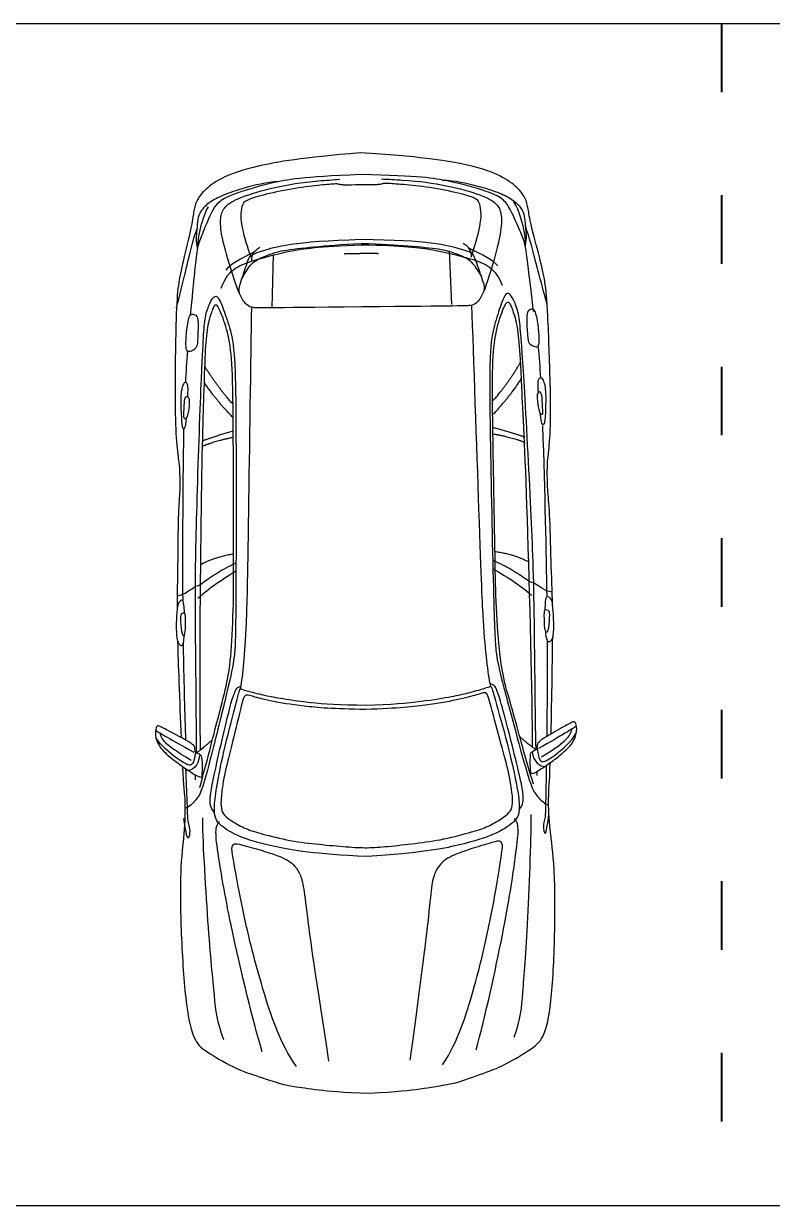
# Model space of a CAD drawing. Header units: millimetres. Extents: x 1205.7 to 1284.3, y 625.1 to 651.5.
# Drawn here: x 1208.552 to 1211.171, y 641.948 to 646.082 of the extents above; entities that cross this region are included whole.
import ezdxf

# ---------------------------------------------------------------- set-up
doc = ezdxf.new("R2010")
doc.units = ezdxf.units.MM
doc.linetypes.add('ACAD_ISO03W100', pattern=[30, 12, -18])

msp = doc.modelspace()

# ---------------------------------------------------------------- linework, layer by layer
for p, q in [((1205.691, 646.0822), (1216.2917, 646.0822)), ((1205.691, 641.9485), (1216.2917, 641.9485))]:
    msp.add_line(p, q)
at = {"linetype": 'ACAD_ISO03W100', "lineweight": 40, "ltscale": 0.02}
msp.add_line((1210.9938, 646.0822), (1210.9938, 641.9485), dxfattribs=at)
for points in [[(1210.0498, 645.0998), (1210.0421, 645.287)], [(1209.4217, 645.0882), (1209.4256, 645.2746)]]:
    msp.add_lwpolyline(points)
for points, knots in [([(1210.3971, 643.5978), (1210.4154, 643.6082), (1210.4704, 643.639), (1210.477, 643.6414), (1210.4839, 643.6375), (1210.4895, 643.6099), (1210.4775, 643.5694), (1210.4467, 643.537), (1210.4088, 643.5073), (1210.3942, 643.4965), (1210.3916, 643.4258), (1210.386, 643.3782), (1210.392, 643.2613), (1210.4108, 643.1441), (1210.412, 642.896), (1210.3986, 642.6385), (1210.3731, 642.5358), (1210.3395, 642.5015), (1210.2311, 642.4368), (1210.1814, 642.4178), (1210.0639, 642.376), (1210.0357, 642.3718), (1209.9454, 642.3559), (1209.8607, 642.3462), (1209.7622, 642.3408), (1209.6636, 642.3442), (1209.5788, 642.3522), (1209.4881, 642.3663), (1209.4598, 642.37), (1209.3416, 642.4095), (1209.2915, 642.4275), (1209.1818, 642.49), (1209.1475, 642.5237), (1209.12, 642.6258), (1209.1016, 642.883), (1209.0978, 643.1311), (1209.1143, 643.2487), (1209.118, 643.3656), (1209.1114, 643.4131), (1209.1075, 643.4837), (1209.0926, 643.4943), (1209.0541, 643.5232), (1209.0227, 643.555), (1209.0099, 643.5952), (1209.015, 643.623), (1209.0218, 643.627), (1209.0285, 643.6247), (1209.084, 643.595), (1209.1026, 643.5849), (1209.0999, 643.6471), (1209.0948, 643.782), (1209.0913, 643.8805), (1209.0902, 643.9225), (1209.0894, 643.9251), (1209.086, 643.9384), (1209.0853, 643.9637), (1209.0857, 643.9848), (1209.086, 644.0017), (1209.0869, 644.0196), (1209.0887, 644.0332), (1209.0887, 644.087), (1209.0913, 644.1924), (1209.0912, 644.3742), (1209.0986, 644.4356), (1209.0977, 644.5252), (1209.0939, 644.5503), (1209.0833, 644.6377), (1209.08, 644.7917), (1209.0847, 645.0769), (1209.0913, 645.1684), (1209.1078, 645.2454), (1209.1405, 645.3764), (1209.1462, 645.4236), (1209.1533, 645.4604), (1209.1847, 645.5031), (1209.2461, 645.5456), (1209.3508, 645.5828), (1209.5244, 645.6137), (1209.7296, 645.6301), (1209.9352, 645.6178), (1210.1094, 645.5903), (1210.2148, 645.5552), (1210.277, 645.5139), (1210.3092, 645.4718), (1210.3171, 645.4352), (1210.3237, 645.3881), (1210.359, 645.2577), (1210.377, 645.1811), (1210.3854, 645.0898), (1210.3957, 644.8047), (1210.3955, 644.6506), (1210.3866, 644.5631), (1210.3833, 644.538), (1210.3842, 644.4483), (1210.3928, 644.3871), (1210.3963, 644.2053), (1210.401, 644.1), (1210.4021, 644.0462), (1210.4041, 644.0326), (1210.4054, 644.0148), (1210.4061, 643.9979), (1210.4069, 643.9768), (1210.4066, 643.9515), (1210.4035, 643.9381), (1210.4027, 643.9355), (1210.4024, 643.8935), (1210.401, 643.795), (1210.3985, 643.6599), (1210.3971, 643.5978)], [18.626463, 18.626463, 18.626463, 18.626463, 19.37991, 20.37991, 21.37991, 22.37991, 23.37991, 24.37991, 25.066303, 25.066303, 25.066303, 26.053027, 27.053027, 28.053027, 29.053027, 30.053027, 31.053027, 32.053027, 33.053027, 34.053027, 35.053027, 36.053027, 37.053027, 38.053027, 38.053027, 38.053027, 39.053027, 40.053027, 41.053027, 42.053027, 43.053027, 44.053027, 45.053027, 46.053027, 47.053027, 48.053027, 49.053027, 50.053027, 51.039751, 51.039751, 51.039751, 51.726145, 52.726145, 53.726145, 54.726145, 55.726145, 56.726145, 57.479591, 57.479591, 57.479591, 58.106055, 58.679768, 58.679768, 58.679768, 58.973241, 59.973241, 59.973241, 59.973241, 60.776927, 60.776927, 60.776927, 61.649618, 62.649618, 63.649618, 64.649618, 65.649618, 66.649618, 67.649618, 68.649618, 69.649618, 70.649618, 71.649618, 72.649618, 73.649618, 74.649618, 75.649618, 76.649618, 77.649618, 77.649618, 77.649618, 78.649618, 79.649618, 80.649618, 81.649618, 82.649618, 83.649618, 84.649618, 85.649618, 86.649618, 87.649618, 88.649618, 89.649618, 90.649618, 91.649618, 92.649618, 93.649618, 94.522309, 94.522309, 94.522309, 95.325994, 95.325994, 95.325994, 96.325994, 96.619467, 96.619467, 96.619467, 97.193181, 97.819644, 97.819644, 97.819644, 97.819644]), ([(1209.7304, 645.554), (1209.5225, 645.5458), (1209.4238, 645.5276), (1209.2741, 645.4842), (1209.2294, 645.4564), (1209.2076, 645.4235), (1209.174, 645.3397), (1209.1585, 645.302), (1209.1525, 645.2401), (1209.1401, 645.1227), (1209.1346, 645.0628)], [0, 0, 0, 0, 1, 2, 3, 4, 5, 6, 7, 7.82143, 7.82143, 7.82143, 7.82143]), ([(1209.735, 645.0911), (1209.3832, 645.0876), (1209.3497, 645.0875), (1209.3349, 645.0954), (1209.3106, 645.1201), (1209.2661, 645.2534), (1209.2402, 645.3545), (1209.2396, 645.4093), (1209.2526, 645.4427), (1209.3021, 645.4739), (1209.428, 645.5117), (1209.5449, 645.5302), (1209.6341, 645.5362), (1209.6578, 645.5376)], [0, 0, 0, 0, 1, 2, 3, 4, 5, 6, 7, 8, 9, 10, 10.417084, 10.417084, 10.417084, 10.417084]), ([(1210.3357, 645.0747), (1210.3291, 645.1344), (1210.3144, 645.2516), (1210.3072, 645.3134), (1210.2909, 645.3508), (1210.2556, 645.4339), (1210.2332, 645.4663), (1210.1879, 645.4932), (1210.0374, 645.5337), (1209.9384, 645.5499), (1209.7304, 645.554)], [-7.82143, -7.82143, -7.82143, -7.82143, -7, -6, -5, -4, -3, -2, -1, 0, 0, 0, 0]), ([(1209.8033, 645.5391), (1209.827, 645.5381), (1209.9163, 645.5339), (1210.0336, 645.5177), (1210.1602, 645.4824), (1210.2103, 645.4521), (1210.2239, 645.419), (1210.2245, 645.3642), (1210.2006, 645.2626), (1210.1587, 645.1285), (1210.1348, 645.1033), (1210.1203, 645.0951), (1210.0868, 645.0945), (1209.735, 645.0911)], [-10.417084, -10.417084, -10.417084, -10.417084, -10, -9, -8, -7, -6, -5, -4, -3, -2, -1, 0, 0, 0, 0]), ([(1209.0866, 645.0883), (1209.1071, 645.168), (1209.1444, 645.3271), (1209.1526, 645.3482), (1209.1578, 645.3629)], [0, 0, 0, 0, 1, 1.945427, 1.945427, 1.945427, 1.945427]), ([(1210.3833, 645.1011), (1210.3612, 645.1804), (1210.3208, 645.3388), (1210.3121, 645.3597), (1210.3067, 645.3742)], [0, 0, 0, 0, 1, 1.945427, 1.945427, 1.945427, 1.945427]), ([(1209.156, 643.5319), (1209.1565, 643.6622), (1209.1508, 644.0736), (1209.1553, 644.3269), (1209.1736, 644.8717), (1209.1816, 644.9923), (1209.1849, 645.0582), (1209.2039, 645.1078), (1209.2174, 645.1287), (1209.2306, 645.1306), (1209.2468, 645.0945), (1209.2736, 645.0189), (1209.2921, 644.9374), (1209.2954, 644.6673), (1209.2947, 643.9811), (1209.2909, 643.8639), (1209.2703, 643.7727), (1209.2126, 643.5385), (1209.175, 643.3945), (1209.1579, 643.3709), (1209.1303, 643.3394), (1209.1161, 643.3374)], [-18.788522, -18.788522, -18.788522, -18.788522, -18, -17, -16, -15, -14, -13, -12, -11, -10, -9, -8, -7, -6, -5, -4, -3, -2, -1, 0, 0, 0, 0]), ([(1210.3447, 643.5436), (1210.3416, 643.674), (1210.3391, 644.0853), (1210.3297, 644.3385), (1210.3006, 644.8829), (1210.2902, 645.0033), (1210.2855, 645.0691), (1210.2656, 645.1183), (1210.2517, 645.1389), (1210.2385, 645.1406), (1210.2229, 645.1042), (1210.1977, 645.028), (1210.1808, 644.9462), (1210.1828, 644.676), (1210.1971, 643.99), (1210.2032, 643.873), (1210.2257, 643.7821), (1210.288, 643.5492), (1210.3284, 643.4059), (1210.346, 643.3826), (1210.3742, 643.3517), (1210.3885, 643.35)], [-18.788522, -18.788522, -18.788522, -18.788522, -18, -17, -16, -15, -14, -13, -12, -11, -10, -9, -8, -7, -6, -5, -4, -3, -2, -1, 0, 0, 0, 0]), ([(1209.1678, 643.4104), (1209.1927, 643.499), (1209.237, 643.6757), (1209.2657, 643.7797), (1209.278, 643.8703), (1209.2871, 644.0568), (1209.286, 644.2128), (1209.2859, 644.4173), (1209.2851, 644.7783), (1209.28, 644.937), (1209.2602, 645.0266), (1209.2319, 645.0967), (1209.2215, 645.1006), (1209.2141, 645.0873), (1209.1971, 645.0406), (1209.1868, 644.9626), (1209.1837, 644.8392), (1209.1706, 644.468), (1209.1662, 643.7047), (1209.1693, 643.5408)], [0, 0, 0, 0, 1, 2, 3, 4, 5, 6, 7, 8, 9, 10, 11, 12, 13, 14, 15, 16, 16.995847, 16.995847, 16.995847, 16.995847]), ([(1209.3104, 643.7555), (1209.3153, 643.7823), (1209.3225, 643.8377), (1209.3323, 643.9725), (1209.3366, 644.1809), (1209.3472, 644.9153), (1209.3497, 645.0898)], [0, 0, 0, 0, 1, 2, 3, 3.81504, 3.81504, 3.81504, 3.81504]), ([(1210.1859, 643.7641), (1210.1805, 643.7909), (1210.1722, 643.8461), (1210.1597, 643.9807), (1210.1513, 644.1889), (1210.1261, 644.923), (1210.1202, 645.0974)], [0, 0, 0, 0, 1, 2, 3, 3.81504, 3.81504, 3.81504, 3.81504]), ([(1210.3353, 643.422), (1210.3087, 643.51), (1210.2608, 643.6858), (1210.2301, 643.7892), (1210.216, 643.8796), (1210.2032, 644.0658), (1210.2012, 644.2218), (1210.1973, 644.4264), (1210.1909, 644.7873), (1210.1929, 644.9461), (1210.211, 645.036), (1210.2378, 645.1067), (1210.2481, 645.1107), (1210.2558, 645.0976), (1210.2738, 645.0513), (1210.2856, 644.9734), (1210.2911, 644.8501), (1210.3116, 644.4793), (1210.3311, 643.7162), (1210.3313, 643.5523)], [0, 0, 0, 0, 1, 2, 3, 4, 5, 6, 7, 8, 9, 10, 11, 12, 13, 14, 15, 16, 16.995847, 16.995847, 16.995847, 16.995847]), ([(1209.1262, 644.7763), (1209.1264, 644.781), (1209.1276, 644.8106), (1209.1246, 644.8282), (1209.1099, 644.8284), (1209.0989, 644.7872), (1209.1021, 644.7276), (1209.1035, 644.7064), (1209.1048, 644.6851), (1209.107, 644.6596), (1209.1171, 644.6657), (1209.1194, 644.6828), (1209.1211, 644.7033)], [3.823935, 3.823935, 3.823935, 3.823935, 4, 5, 6, 7, 8, 8, 8, 9, 10, 10.949305, 10.949305, 10.949305, 10.949305]), ([(1210.3528, 644.7924), (1210.3525, 644.7971), (1210.3507, 644.8268), (1210.3534, 644.8445), (1210.3681, 644.845), (1210.38, 644.8038), (1210.378, 644.7439), (1210.377, 644.7225), (1210.3761, 644.7012), (1210.3744, 644.6755), (1210.3641, 644.6814), (1210.3615, 644.6986), (1210.3594, 644.7191)], [3.823935, 3.823935, 3.823935, 3.823935, 4, 5, 6, 7, 8, 8, 8, 9, 10, 10.949305, 10.949305, 10.949305, 10.949305]), ([(1209.1144, 644.0197), (1209.1139, 644.0314), (1209.1119, 644.0587), (1209.1082, 644.0654), (1209.1012, 644.0665), (1209.0921, 644.0551), (1209.0891, 644.0365), (1209.0887, 644.0332)], [6.407262, 6.407262, 6.407262, 6.407262, 7, 8, 9, 10, 10.196314, 10.196314, 10.196314, 10.196314]), ([(1210.3766, 644.0322), (1210.3769, 644.0439), (1210.3784, 644.0713), (1210.3819, 644.0781), (1210.3889, 644.0793), (1210.3983, 644.0681), (1210.4016, 644.0495), (1210.4021, 644.0462)], [6.407262, 6.407262, 6.407262, 6.407262, 7, 8, 9, 10, 10.196314, 10.196314, 10.196314, 10.196314]), ([(1209.0902, 643.9225), (1209.0923, 643.9164), (1209.0984, 643.9083), (1209.106, 643.9046), (1209.1099, 643.9136), (1209.1126, 643.9231), (1209.1138, 643.9401), (1209.1139, 643.9424)], [12.293472, 12.293472, 12.293472, 12.293472, 13, 14, 15, 16, 16.142439, 16.142439, 16.142439, 16.142439]), ([(1210.4027, 643.9355), (1210.4008, 643.9293), (1210.3948, 643.9212), (1210.3873, 643.9173), (1210.3833, 643.9262), (1210.3803, 643.9357), (1210.3788, 643.9526), (1210.3786, 643.9549)], [12.293472, 12.293472, 12.293472, 12.293472, 13, 14, 15, 16, 16.142439, 16.142439, 16.142439, 16.142439]), ([(1210.3833, 643.9269), (1210.3833, 643.9168), (1210.3838, 643.7929), (1210.3829, 643.6774), (1210.3818, 643.589)], [0.9515423, 0.9515423, 0.9515423, 0.9515423, 1, 1.5477522, 1.5477522, 1.5477522, 1.5477522]), ([(1209.1098, 643.9143), (1209.11, 643.9041), (1209.112, 643.7803), (1209.1152, 643.6649), (1209.118, 643.5765)], [0.9515423, 0.9515423, 0.9515423, 0.9515423, 1, 1.5477522, 1.5477522, 1.5477522, 1.5477522]), ([(1209.2194, 643.3229), (1209.204, 643.339), (1209.2034, 643.3746), (1209.21, 643.4165), (1209.2385, 643.5457), (1209.2677, 643.6704), (1209.2874, 643.74), (1209.2962, 643.7576), (1209.3031, 643.7614), (1209.3091, 643.7633), (1209.3118, 643.7638)], [0, 0, 0, 0, 1, 2, 3, 4, 5, 6, 7, 7.470475, 7.470475, 7.470475, 7.470475]), ([(1210.2855, 643.3334), (1210.3006, 643.3498), (1210.3004, 643.3855), (1210.293, 643.4272), (1210.2619, 643.5558), (1210.2303, 643.6799), (1210.2092, 643.7491), (1210.2001, 643.7665), (1210.1931, 643.7702), (1210.187, 643.772), (1210.1843, 643.7724)], [0, 0, 0, 0, 1, 2, 3, 4, 5, 6, 7, 7.470475, 7.470475, 7.470475, 7.470475]), ([(1209.1075, 643.4837), (1209.1142, 643.4789), (1209.1419, 643.4599), (1209.1738, 643.4425), (1209.1759, 643.4466), (1209.1766, 643.459), (1209.1773, 643.4715), (1209.1779, 643.5174), (1209.1713, 643.5243), (1209.1517, 643.5328), (1209.151, 643.5406), (1209.1511, 643.5544), (1209.1371, 643.5648), (1209.1366, 643.5664), (1209.1087, 643.5816), (1209.1026, 643.5849)], [13.686393, 13.686393, 13.686393, 13.686393, 14, 15, 16, 16, 16, 17, 18, 19, 20, 21, 22, 23, 23.246554, 23.246554, 23.246554, 23.246554]), ([(1210.3942, 643.4965), (1210.3875, 643.4915), (1210.3602, 643.472), (1210.3287, 643.4539), (1210.3265, 643.458), (1210.3255, 643.4704), (1210.3246, 643.4829), (1210.3231, 643.5287), (1210.3296, 643.5358), (1210.3489, 643.5447), (1210.3496, 643.5524), (1210.3492, 643.5663), (1210.3629, 643.577), (1210.3634, 643.5785), (1210.391, 643.5943), (1210.3971, 643.5978)], [13.686393, 13.686393, 13.686393, 13.686393, 14, 15, 16, 16, 16, 17, 18, 19, 20, 21, 22, 23, 23.246554, 23.246554, 23.246554, 23.246554]), ([(1209.1185, 643.4715), (1209.1195, 643.4428), (1209.1248, 643.3029), (1209.1256, 643.2868), (1209.1342, 643.2683), (1209.1315, 643.2305), (1209.1227, 643.2287), (1209.1125, 643.3014)], [1.781116, 1.781116, 1.781116, 1.781116, 2, 3, 4, 5, 6, 6, 6, 6]), ([(1210.3803, 643.4864), (1210.3799, 643.4579), (1210.3773, 643.3186), (1210.3768, 643.3025), (1210.3686, 643.2839), (1210.3721, 643.2464), (1210.3809, 643.2448), (1210.3897, 643.3174)], [1.781116, 1.781116, 1.781116, 1.781116, 2, 3, 4, 5, 6, 6, 6, 6])]:
    msp.add_open_spline(points, degree=3, knots=knots)
for points, degree in [([(1209.4437, 645.5295), (1209.4012, 645.5277), (1209.3156, 645.5054), (1209.2508, 645.4834), (1209.1995, 645.4579), (1209.1682, 645.4249), (1209.1595, 645.3973), (1209.1587, 645.3654), (1209.1533, 645.3205), (1209.1594, 645.2942)], 3), ([(1210.0175, 645.5352), (1210.0601, 645.5342), (1210.1461, 645.5136), (1210.2113, 645.4929), (1210.2631, 645.4685), (1210.295, 645.4361), (1210.3043, 645.4086), (1210.3057, 645.3768), (1210.312, 645.332), (1210.3064, 645.3056)], 3), ([(1209.7307, 645.518), (1209.6763, 645.5175), (1209.6656, 645.5174), (1209.6519, 645.5211), (1209.6451, 645.5219), (1209.5864, 645.5174), (1209.4915, 645.5058), (1209.3802, 645.4817), (1209.3268, 645.4631), (1209.3163, 645.4499), (1209.311, 645.4223), (1209.3111, 645.3755), (1209.3342, 645.2996), (1209.3466, 645.2659)], 3), ([(1210.1198, 645.2736), (1210.1315, 645.3075), (1210.1531, 645.3839), (1210.1523, 645.4306), (1210.1465, 645.4581), (1210.1357, 645.4711), (1210.082, 645.4886), (1209.9702, 645.5105), (1209.8751, 645.5202), (1209.8163, 645.5236), (1209.8095, 645.5226), (1209.7958, 645.5187), (1209.7852, 645.5186), (1209.7307, 645.518)], 3), ([(1210.3092, 645.312), (1210.3027, 645.3734), (1210.286, 645.4314), (1210.2667, 645.4586)], 3), ([(1209.1594, 645.2942), (1209.1645, 645.3554), (1209.1801, 645.4135), (1209.1987, 645.4408)], 3), ([(1209.7326, 645.3266), (1209.4977, 645.3205), (1209.3585, 645.2788), (1209.3415, 645.269), (1209.335, 645.2524), (1209.3051, 645.1613), (1209.3025, 645.1495), (1209.3061, 645.1407)], 3), ([(1210.1627, 645.1492), (1210.1662, 645.158), (1210.1633, 645.1698), (1210.1317, 645.2602), (1210.1248, 645.2767), (1210.1076, 645.2862), (1209.9677, 645.3252), (1209.7326, 645.3266)], 3), ([(1209.243, 645.1574), (1209.2577, 645.1966), (1209.2901, 645.2311), (1209.3545, 645.2538), (1209.4769, 645.2881), (1209.5834, 645.3028), (1209.7328, 645.3088)], 3), ([(1209.3576, 645.2826), (1209.3124, 645.261), (1209.2737, 645.2398), (1209.2587, 645.2195)], 3), ([(1209.3146, 645.1898), (1209.3415, 645.2359), (1209.36, 645.2542), (1209.4093, 645.2741), (1209.4502, 645.2891), (1209.5644, 645.3013), (1209.661, 645.3102), (1209.7328, 645.3135)], 3), ([(1209.3503, 645.2514), (1209.3486, 645.2756), (1209.3574, 645.2867), (1209.3778, 645.3001)], 3), ([(1209.6726, 645.2775), (1209.7028, 645.2782), (1209.7331, 645.2788)], 2), ([(1209.7328, 645.3135), (1209.8046, 645.3116), (1209.9014, 645.3046), (1210.0158, 645.2947), (1210.057, 645.2805), (1210.1066, 645.2616), (1210.1255, 645.2437), (1210.1533, 645.1981)], 3), ([(1209.7328, 645.3088), (1209.8823, 645.3057), (1209.9891, 645.2932), (1210.1122, 645.2613), (1210.177, 645.2399), (1210.2101, 645.206), (1210.2255, 645.1672)], 3), ([(1209.7331, 645.2788), (1209.7634, 645.2788), (1209.7937, 645.2787)], 2), ([(1210.1182, 645.2652), (1210.1194, 645.2896), (1210.1103, 645.3006), (1210.0896, 645.3136)], 3), ([(1210.1102, 645.2964), (1210.1561, 645.2756), (1210.1954, 645.255), (1210.2109, 645.235)], 3), ([(1210.3525, 645.0205), (1210.3549, 645.0004), (1210.3574, 644.9626), (1210.3516, 644.9512), (1210.3381, 644.9518), (1210.3182, 644.9631), (1210.3147, 644.9826), (1210.3104, 645.0616), (1210.3157, 645.0777), (1210.3288, 645.0846), (1210.343, 645.0834), (1210.3501, 645.0407), (1210.3525, 645.0205)], 3), ([(1209.122, 645.0034), (1209.12, 644.9833), (1209.1183, 644.9456), (1209.1243, 644.9344), (1209.1377, 644.9352), (1209.1572, 644.9469), (1209.1603, 644.9664), (1209.1631, 645.045), (1209.1575, 645.0609), (1209.1443, 645.0676), (1209.1303, 645.066), (1209.124, 645.0234), (1209.122, 645.0034)], 3), ([(1210.3513, 644.9539), (1210.3547, 644.9161), (1210.3578, 644.8784), (1210.3602, 644.8435)], 3), ([(1209.1245, 644.9371), (1209.1218, 644.8993), (1209.1195, 644.8618), (1209.1178, 644.827)], 3), ([(1209.2843, 644.7508), (1209.2323, 644.8076), (1209.1848, 644.884)], 2), ([(1210.1944, 644.7636), (1210.2456, 644.8216), (1210.2918, 644.8994)], 2), ([(1209.2848, 644.7034), (1209.2179, 644.7725), (1209.183, 644.8284)], 2), ([(1210.1949, 644.716), (1210.2607, 644.7867), (1210.2947, 644.8436)], 2), ([(1210.3676, 644.7407), (1210.3682, 644.7276), (1210.369, 644.7116), (1210.3556, 644.7178), (1210.3475, 644.7654), (1210.3486, 644.7916), (1210.3577, 644.7951), (1210.365, 644.79), (1210.3669, 644.7538), (1210.3676, 644.7407)], 3), ([(1209.1125, 644.7246), (1209.1121, 644.7116), (1209.1116, 644.6956), (1209.1249, 644.702), (1209.132, 644.7496), (1209.1304, 644.7756), (1209.1213, 644.779), (1209.1141, 644.7738), (1209.1129, 644.7376), (1209.1125, 644.7246)], 3), ([(1209.1111, 644.6639), (1209.1079, 644.4163), (1209.1071, 644.2275), (1209.1082, 644.0639)], 3), ([(1210.1955, 644.6694), (1210.2577, 644.6525), (1210.305, 644.6366)], 2), ([(1210.3672, 644.6764), (1210.3752, 644.4289), (1210.3798, 644.2401), (1210.3819, 644.0765)], 3), ([(1209.2852, 644.6348), (1209.2107, 644.6193), (1209.1763, 644.6027)], 2), ([(1209.2851, 644.6571), (1209.2236, 644.6391), (1209.1768, 644.6223)], 2), ([(1210.1958, 644.647), (1210.271, 644.6329), (1210.3059, 644.6169)], 2), ([(1209.2862, 644.2269), (1209.2188, 644.2162), (1209.17, 644.1889)], 2), ([(1210.4009, 644.0936), (1210.3866, 644.0946), (1210.3636, 644.1081), (1210.3363, 644.1253), (1210.3363, 644.1258), (1210.3264, 644.1273), (1210.3151, 644.1347), (1210.2592, 644.1728), (1210.2188, 644.1932), (1210.1929, 644.2044)], 3), ([(1210.2008, 644.2359), (1210.2684, 644.2266), (1210.3177, 644.2002)], 2), ([(1209.089, 644.0806), (1209.1032, 644.0819), (1209.1259, 644.0958), (1209.1529, 644.1135), (1209.1529, 644.1141), (1209.1628, 644.1157), (1209.1739, 644.1234), (1209.229, 644.1626), (1209.269, 644.1838), (1209.2947, 644.1955)], 3), ([(1209.2946, 644.1673), (1209.2676, 644.1491), (1209.2167, 644.12), (1209.172, 644.0802), (1209.1608, 644.0711)], 3), ([(1210.1935, 644.1762), (1210.221, 644.1585), (1210.2724, 644.1304), (1210.3178, 644.0916), (1210.3293, 644.0826)], 3), ([(1209.1004, 644.001), (1209.1003, 644.0128), (1209.1032, 644.019), (1209.1144, 644.0204), (1209.118, 644.0188), (1209.1188, 643.9595), (1209.1133, 643.9341), (1209.1035, 643.9485), (1209.1004, 643.9893), (1209.1004, 644.001)], 3), ([(1210.391, 644.0138), (1210.3909, 644.0256), (1210.3879, 644.0317), (1210.3766, 644.0329), (1210.3731, 644.0312), (1210.3735, 643.9719), (1210.3794, 643.9466), (1210.389, 643.9612), (1210.3912, 644.0021), (1210.391, 644.0138)], 3), ([(1209.754, 643.1683), (1209.5659, 643.178), (1209.4222, 643.2013), (1209.2889, 643.241), (1209.2318, 643.285), (1209.2217, 643.3019), (1209.2164, 643.3396), (1209.2271, 643.4166), (1209.2532, 643.5453), (1209.3022, 643.7336), (1209.3083, 643.7557), (1209.3109, 643.756), (1209.324, 643.7506), (1209.3946, 643.7322), (1209.4393, 643.724), (1209.5447, 643.7073), (1209.6598, 643.6986), (1209.7488, 643.6986)], 3), ([(1209.7488, 643.6986), (1209.8377, 643.7004), (1209.9526, 643.7113), (1210.0577, 643.7301), (1210.1022, 643.7392), (1210.1724, 643.759), (1210.1854, 643.7647), (1210.188, 643.7644), (1210.1946, 643.7425), (1210.2472, 643.5551), (1210.2759, 643.4269), (1210.2882, 643.3503), (1210.2836, 643.3124), (1210.2738, 643.2953), (1210.2176, 643.2502), (1210.0851, 643.2078), (1209.9419, 643.1817), (1209.754, 643.1683)], 3), ([(1209.7489, 643.6832), (1209.6347, 643.6845), (1209.5236, 643.6942), (1209.4122, 643.7125), (1209.3473, 643.7302), (1209.3332, 643.7347), (1209.3252, 643.7316), (1209.3185, 643.7193), (1209.2806, 643.5602), (1209.2546, 643.4629), (1209.2414, 643.3771), (1209.2413, 643.3343), (1209.2535, 643.3119), (1209.2788, 643.2927), (1209.3299, 643.2641), (1209.3782, 643.2497), (1209.4858, 643.2221), (1209.5852, 643.2112), (1209.6846, 643.202), (1209.7319, 643.1994), (1209.7537, 643.1996)], 3), ([(1209.7537, 643.1996), (1209.7755, 643.1998), (1209.8227, 643.2034), (1209.9219, 643.2145), (1210.0211, 643.2274), (1210.1281, 643.2572), (1210.1762, 643.2725), (1210.2266, 643.3021), (1210.2516, 643.3218), (1210.2633, 643.3444), (1210.2624, 643.3872), (1210.2475, 643.4727), (1210.2195, 643.5695), (1210.1785, 643.7279), (1210.1716, 643.74), (1210.1636, 643.743), (1210.1495, 643.7381), (1210.085, 643.7192), (1209.974, 643.6986), (1209.8631, 643.6867), (1209.7489, 643.6832)], 3), ([(1209.0131, 643.61), (1209.0286, 643.6013), (1209.0624, 643.5798), (1209.147, 643.5342)], 3), ([(1209.1525, 643.5353), (1209.1508, 643.5129), (1209.1421, 643.4877), (1209.1304, 643.4866), (1209.0943, 643.505), (1209.0319, 643.557), (1209.0142, 643.5854)], 3), ([(1209.1379, 643.5052), (1209.0827, 643.5373), (1209.0468, 643.5642), (1209.0318, 643.5877), (1209.0286, 643.6013)], 3), ([(1210.2875, 643.5878), (1210.3313, 643.5502), (1210.3447, 643.5436)], 2), ([(1210.3482, 643.5471), (1210.3503, 643.5247), (1210.3595, 643.4997), (1210.3712, 643.4989), (1210.4069, 643.518), (1210.4683, 643.5712), (1210.4854, 643.5999)], 3), ([(1210.486, 643.6246), (1210.4707, 643.6156), (1210.4374, 643.5934), (1210.3536, 643.5461)], 3), ([(1210.3633, 643.5174), (1210.4179, 643.5505), (1210.4532, 643.5781), (1210.4678, 643.6019), (1210.4707, 643.6156)], 3), ([(1209.2097, 643.5752), (1209.1665, 643.5366), (1209.1531, 643.5297)], 2), ([(1209.1673, 643.5217), (1209.1637, 643.4853), (1209.1412, 643.4681), (1209.1222, 643.469)], 3), ([(1210.3307, 643.5355), (1210.3351, 643.4993), (1210.3578, 643.4826), (1210.3766, 643.4839)], 3), ([(1210.3471, 643.4649), (1210.3473, 643.4603), (1210.3475, 643.456), (1210.3477, 643.4517)], 3), ([(1209.1523, 643.4505), (1209.1522, 643.4459), (1209.1521, 643.4415), (1209.152, 643.4373)], 3), ([(1209.2521, 642.5272), (1209.2279, 642.5921), (1209.2215, 642.6614), (1209.1977, 642.8964), (1209.1777, 643.2445), (1209.1782, 643.3045)], 3), ([(1210.1352, 642.4928), (1210.1664, 642.608), (1210.2389, 642.9336), (1210.2748, 643.1809), (1210.2847, 643.2624), (1210.279, 643.292), (1210.2682, 643.302)], 3), ([(1210.2685, 642.5373), (1210.2914, 642.6026), (1210.2965, 642.672), (1210.3156, 642.9075), (1210.3287, 643.2559), (1210.3271, 643.3158)], 3), ([(1209.3863, 642.4854), (1209.3528, 642.6), (1209.2739, 642.9241), (1209.2331, 643.1706), (1209.2215, 643.2519), (1209.2266, 643.2816), (1209.2373, 643.2917)], 3), ([(1209.5058, 642.4345), (1209.4739, 642.4789), (1209.4348, 642.5661), (1209.4076, 642.642), (1209.3597, 642.8034), (1209.3188, 642.9747), (1209.283, 643.17), (1209.2783, 643.2059), (1209.2892, 643.2149), (1209.3058, 643.2122), (1209.3887, 643.1895), (1209.4404, 643.1722), (1209.474, 643.1575), (1209.4954, 643.1419), (1209.517, 643.114), (1209.5309, 643.0729), (1209.5407, 642.9776), (1209.562, 642.8222), (1209.6188, 642.453)], 3), ([(1210.0167, 642.4396), (1210.0477, 642.4846), (1210.0851, 642.5726), (1210.1108, 642.649), (1210.1555, 642.8113), (1210.193, 642.9833), (1210.2249, 643.1793), (1210.2289, 643.2153), (1210.2178, 643.2241), (1210.2013, 643.2211), (1210.1188, 643.1967), (1210.0675, 643.1784), (1210.0342, 643.163), (1210.0131, 643.147), (1209.9921, 643.1187), (1209.979, 643.0773), (1209.971, 642.9819), (1209.9528, 642.826), (1209.9034, 642.4559)], 3)]:
    msp.add_open_spline(points, degree=degree)

doc.saveas('drawing.dxf')
